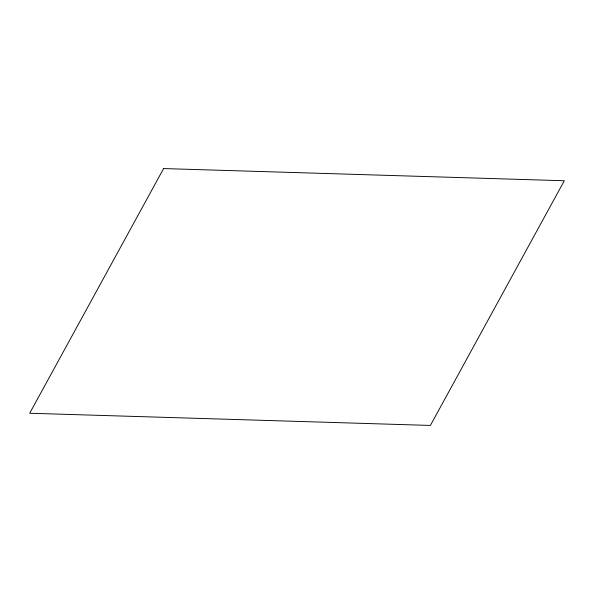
<?xml version="1.0" encoding="UTF-8"?>
<svg xmlns="http://www.w3.org/2000/svg" width="594" height="594" viewBox="0 0 594 594"><rect width="100%" height="100%" fill="white"/><g stroke="black" fill="none" stroke-linecap="round" stroke-linejoin="round"><path stroke-width="0.89" d="M163.602 168.562L29.7 413.246L430.398 425.438L564.3 180.754L163.602 168.562"/></g></svg>
